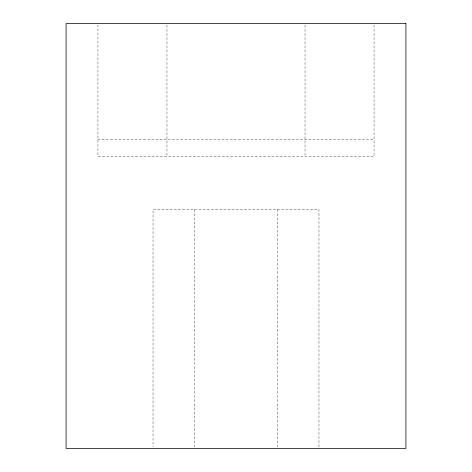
<?xml version="1.0" encoding="UTF-8"?>
<svg xmlns="http://www.w3.org/2000/svg" width="472" height="472" viewBox="0 0 472 472"><rect width="100%" height="100%" fill="white"/><g stroke="black" fill="none" stroke-linecap="round" stroke-linejoin="round"><path stroke-width="0.35" stroke-dasharray="2.36 1.77" d="M97.94 139.753L374.06 139.753M374.06 25.069L374.06 156.35L97.94 156.35L97.94 25.069M318.966 446.925L318.966 209.45L153.034 209.45L153.034 446.925M305.03 25.069L305.03 156.35M277.483 209.45L277.483 446.925M194.517 209.45L194.517 446.925M166.97 25.069L166.97 156.35"/><path stroke-width="0.71" d="M405.92 23.6L66.08 23.6L66.08 448.4L405.92 448.4L405.92 23.6"/></g></svg>
